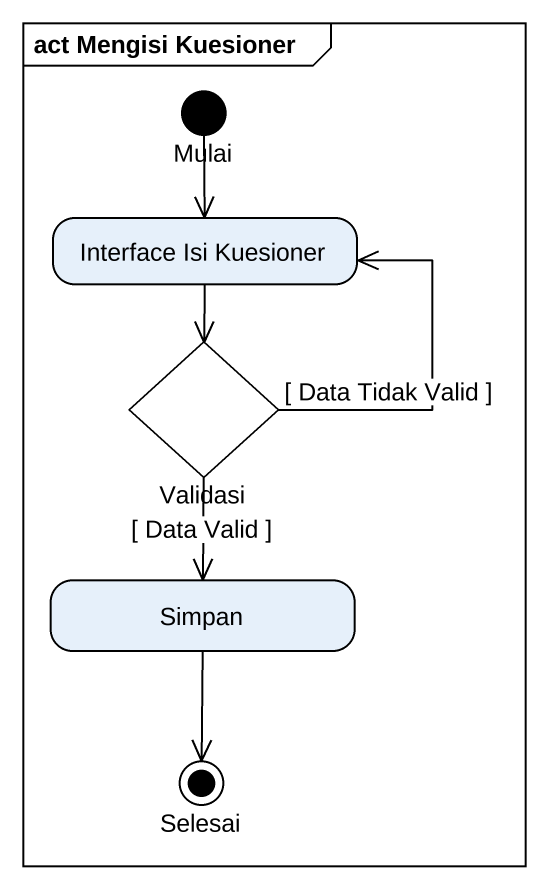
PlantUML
@startuml
mainframe act Mengisi Kuesioner
hide empty description
state Mulai <<start>>
state "Interface Isi Kuesioner" as Interface_Isi_Kuesioner
state Validasi <<choice>>
state Simpan
state Selesai <<end>>
Mulai --> Interface_Isi_Kuesioner
Interface_Isi_Kuesioner --> Validasi
Validasi -up-> Interface_Isi_Kuesioner : [ Data Tidak Valid ]
Validasi --> Simpan : [ Data Valid ]
Simpan --> Selesai
@enduml
